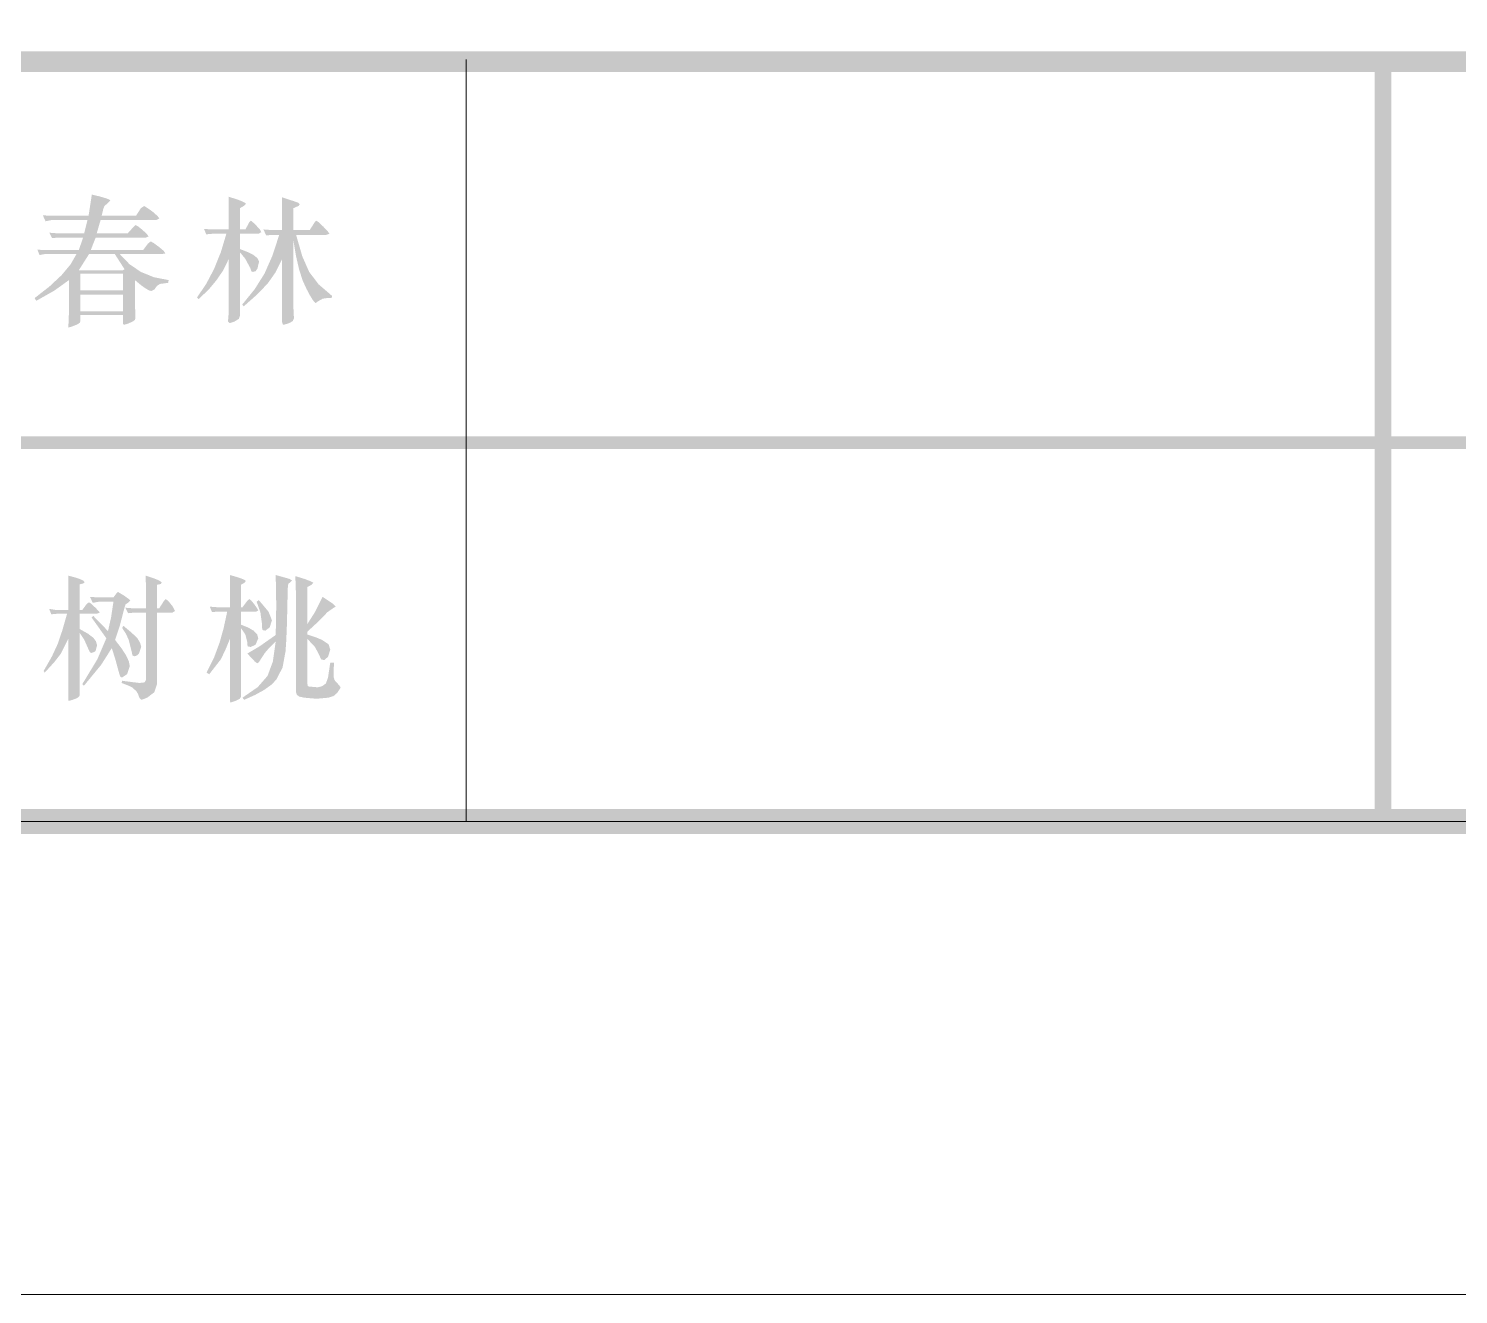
# Model space of a CAD drawing. Header units: millimetres. Extents: x 6 to 291, y 4 to 206.
# Drawn here: x 154.45 to 168.91, y 3.98 to 16.78 of the extents above; entities that cross this region are included whole.
import ezdxf

# ---------------------------------------------------------------- set-up
doc = ezdxf.new("R2010")
doc.units = ezdxf.units.MM
doc.layers.add('C00-00-00', color=7, linetype='Continuous')

msp = doc.modelspace()

# ---------------------------------------------------------------- hatches: boundary and pattern name
at = {"layer": 'C00-00-00'}
h = msp.add_hatch(color=256, dxfattribs=at)
h.dxf.hatch_style = 2
h.paths.add_polyline_path([(286.342664, 16.340669), (286.342664, 16.552333), (101.388337, 16.340669)])
h = msp.add_hatch(color=256, dxfattribs=at)
h.dxf.hatch_style = 2
h.paths.add_polyline_path([(286.342664, 16.552333), (101.388337, 16.340669), (101.388337, 16.552333)])
h = msp.add_hatch(color=256, dxfattribs=at)
h.dxf.hatch_style = 2
h.paths.add_polyline_path([(168.232674, 16.467664), (168.063337, 16.467664), (168.232674, 8.762999)])
h = msp.add_hatch(color=256, dxfattribs=at)
h.dxf.hatch_style = 2
h.paths.add_polyline_path([(168.063337, 16.467664), (168.232674, 8.762999), (168.063337, 8.762999)])
h = msp.add_hatch(color=256, dxfattribs=at)
h.paths.add_polyline_path([(155.04606, 14.84375), (154.676746, 14.84375), (154.621624, 14.832726), (154.594063, 14.893359), (154.665721, 14.887847), (155.057084, 14.887847), (155.090157, 15.102821), (155.1706, 15.08327), (155.229339, 15.066303), (155.26534, 15.052436), (155.27757, 15.042187), (155.250009, 15.014627), (155.216936, 14.987066), (155.205223, 14.953993), (155.189376, 14.887847), (155.536641, 14.887847), (155.586251, 14.965017), (155.619324, 14.987066), (155.644128, 14.971907), (155.702006, 14.931944), (155.754371, 14.88578), (155.773664, 14.860286), (155.740591, 14.84375), (155.178351, 14.84375), (155.139766, 14.711458), (155.453959, 14.711458), (155.503568, 14.76658), (155.531129, 14.79414), (155.556623, 14.781738), (155.602787, 14.744531), (155.647573, 14.70319), (155.663421, 14.678385), (155.63586, 14.667361), (155.128742, 14.667361), (155.079133, 14.540581), (155.608299, 14.540581), (155.657909, 14.606727), (155.685469, 14.628776), (155.714408, 14.613617), (155.768152, 14.573654), (155.817761, 14.532313), (155.834298, 14.507508), (155.801225, 14.501996), (155.371277, 14.501996), (155.470496, 14.398643), (155.586251, 14.320095), (155.718542, 14.266352), (155.867371, 14.237413), (155.861858, 14.209852), (155.779176, 14.198828), (155.747481, 14.177468), (155.724055, 14.143706), (155.690982, 14.12717), (155.668244, 14.133543), (155.633104, 14.153353), (155.585562, 14.187631), (155.525617, 14.237413), (155.525617, 13.983854), (155.531129, 13.89566), (155.531129, 13.851562), (155.525617, 13.835026), (155.503568, 13.818489), (155.453959, 13.796441), (155.415374, 13.785416), (155.40435, 13.796441), (155.40435, 13.884635), (154.974402, 13.884635), (154.974402, 13.824002), (154.96889, 13.807465), (154.946841, 13.790929), (154.891719, 13.76888), (154.853134, 13.757856), (154.853134, 13.774392), (154.858647, 13.912196), (154.858647, 14.237413), (154.709818, 14.130615), (154.527917, 14.027951), (154.511381, 14.055512), (154.66219, 14.173334), (154.783543, 14.287022), (154.874925, 14.396576), (154.935817, 14.501996), (154.621624, 14.501996), (154.56099, 14.490972), (154.538942, 14.546094), (154.605088, 14.540581), (154.957865, 14.540581), (155.001963, 14.667361), (154.742891, 14.667361), (154.68777, 14.661849), (154.660209, 14.71697), (154.731867, 14.711458), (155.012987, 14.711458)])
h.paths.add_polyline_path([(155.062596, 14.501996), (154.957865, 14.336632), (155.40435, 14.336632), (155.420886, 14.347656), (155.321667, 14.501996)])
h.paths.add_polyline_path([(155.40435, 14.132682), (155.40435, 14.303559), (154.974402, 14.303559), (154.974402, 14.132682)])
h.paths.add_polyline_path([(155.40435, 13.92322), (155.40435, 14.088585), (154.974402, 14.088585), (154.974402, 13.92322)])
h = msp.add_hatch(color=256, dxfattribs=at)
h.paths.add_polyline_path([(156.588238, 14.750043), (156.64336, 14.750043), (156.681945, 14.821701), (156.698481, 14.838238), (156.715707, 14.825835), (156.753603, 14.788628), (156.79081, 14.747287), (156.803212, 14.722482), (156.775652, 14.705946), (156.588238, 14.705946), (156.588238, 14.551606), (156.665409, 14.521289), (156.726042, 14.490972), (156.766005, 14.457899), (156.781164, 14.424826), (156.764627, 14.353168), (156.746713, 14.328364), (156.72053, 14.320095), (156.703994, 14.325607), (156.692969, 14.35868), (156.640604, 14.455143), (156.588238, 14.518533), (156.588238, 13.879123), (156.577214, 13.84605), (156.533117, 13.818489), (156.483507, 13.801953), (156.466971, 13.818489), (156.472483, 13.884635), (156.472483, 13.961805), (156.472483, 14.446875), (156.415984, 14.331809), (156.351216, 14.237413), (156.272668, 14.143017), (156.169315, 14.044488), (156.152778, 14.061024), (156.245796, 14.19745), (156.326411, 14.350412), (156.394624, 14.519911), (156.450435, 14.705946), (156.307119, 14.705946), (156.246485, 14.700434), (156.224436, 14.755555), (156.296094, 14.750043), (156.472483, 14.750043), (156.472483, 14.92092), (156.472483, 15.080772), (156.548878, 15.057173), (156.604086, 15.036675), (156.637589, 15.020311), (156.648872, 15.009114), (156.633025, 14.9912), (156.588238, 14.965017)])
h.paths.add_polyline_path([(157.15599, 14.694922), (157.218002, 14.47857), (157.288282, 14.320095), (157.383366, 14.194694), (157.519792, 14.077561), (157.51428, 14.055512), (157.459848, 14.054823), (157.426086, 14.05), (157.376476, 14.022439), (157.354428, 14.005903), (157.342111, 14.014343), (157.322044, 14.040354), (157.294741, 14.084968), (157.260721, 14.149219), (157.221447, 14.235174), (157.186307, 14.3449), (157.155301, 14.479431), (157.128429, 14.6398), (157.128429, 13.961805), (157.133942, 13.851562), (157.121539, 13.822624), (157.084332, 13.801953), (157.04368, 13.789551), (157.023698, 13.785416), (157.012674, 13.818489), (157.012674, 14.446875), (156.947217, 14.315272), (156.869358, 14.20434), (156.76256, 14.092719), (156.626823, 13.97283), (156.610287, 13.989366), (156.737756, 14.146462), (156.836285, 14.303559), (156.914833, 14.480637), (156.985113, 14.694922), (156.913455, 14.694922), (156.852822, 14.68941), (156.825261, 14.750043), (156.896919, 14.744531), (157.012674, 14.744531), (157.012674, 14.915408), (157.012674, 15.07526), (157.128429, 15.037364), (157.178039, 15.020139), (157.194575, 15.003602), (157.178039, 14.986377), (157.128429, 14.965017), (157.128429, 14.744531), (157.293794, 14.744531), (157.343403, 14.821701), (157.35994, 14.838238), (157.385433, 14.82239), (157.431598, 14.777604), (157.476384, 14.73144), (157.492231, 14.705946), (157.459159, 14.694922)])
h = msp.add_hatch(color=256, dxfattribs=at)
h.dxf.hatch_style = 2
h.paths.add_polyline_path([(139.784669, 12.657674), (139.784669, 12.530663), (286.342664, 12.657674)])
h = msp.add_hatch(color=256, dxfattribs=at)
h.dxf.hatch_style = 2
h.paths.add_polyline_path([(139.784669, 12.530663), (286.342664, 12.657674), (286.342664, 12.530663)])
h = msp.add_hatch(color=256, dxfattribs=at)
h.dxf.hatch_style = 2
h.paths.add_polyline_path([(139.784669, 12.657674), (139.784669, 12.530663), (286.342664, 12.657674)])
h = msp.add_hatch(color=256, dxfattribs=at)
h.dxf.hatch_style = 2
h.paths.add_polyline_path([(139.784669, 12.530663), (286.342664, 12.657674), (286.342664, 12.530663)])
h = msp.add_hatch(color=256, dxfattribs=at)
h.paths.add_polyline_path([(154.966673, 10.901872), (154.994233, 10.901872), (155.038331, 10.962506), (155.060379, 10.979042), (155.080361, 10.96664), (155.121013, 10.929433), (155.15822, 10.891537), (155.170622, 10.874311), (155.137549, 10.863287), (154.966673, 10.863287), (154.966673, 10.708947), (155.052111, 10.660715), (155.104476, 10.620752), (155.132037, 10.584234), (155.143061, 10.543582), (155.126525, 10.482948), (155.08794, 10.466412), (155.072092, 10.471924), (155.060379, 10.493973), (155.013526, 10.600771), (154.966673, 10.670362), (154.966673, 10.036464), (154.96116, 10.02544), (154.939112, 10.008903), (154.895015, 9.992367), (154.856429, 9.981342), (154.850917, 9.997879), (154.850917, 10.053), (154.850917, 10.185292), (154.850917, 10.609728), (154.773747, 10.455388), (154.710357, 10.374083), (154.613895, 10.267974), (154.60287, 10.284511), (154.686931, 10.43265), (154.746186, 10.560118), (154.790973, 10.693099), (154.839893, 10.863287), (154.740674, 10.863287), (154.680041, 10.857775), (154.657992, 10.912896), (154.724138, 10.901872), (154.850917, 10.901872), (154.850917, 11.089285), (154.850917, 11.249138), (154.923264, 11.229501), (154.974941, 11.211931), (155.005947, 11.196428), (155.016282, 11.182992), (155.00388, 11.1699), (154.966673, 11.160943)])
h.paths.add_polyline_path([(155.749398, 10.918408), (155.771447, 10.918408), (155.821056, 10.995579), (155.837593, 11.012115), (155.865153, 10.990066), (155.909251, 10.934945), (155.931299, 10.890848), (155.903739, 10.874311), (155.749398, 10.874311), (155.749398, 10.152219), (155.721837, 10.069537), (155.650179, 10.014415), (155.611594, 9.999257), (155.589546, 9.992367), (155.573009, 10.008903), (155.556473, 10.053), (155.539936, 10.080561), (155.495839, 10.119146), (155.453809, 10.139128), (155.391108, 10.163243), (155.39662, 10.185292), (155.511687, 10.170134), (155.573009, 10.163243), (155.622619, 10.168756), (155.639155, 10.196316), (155.639155, 10.874311), (155.517888, 10.874311), (155.457254, 10.868799), (155.429693, 10.923921), (155.501351, 10.918408), (155.639155, 10.918408), (155.639155, 11.100309), (155.633643, 11.249138), (155.70599, 11.225539), (155.757666, 11.20504), (155.788672, 11.188676), (155.799008, 11.17748), (155.786605, 11.164388), (155.749398, 11.155431)])
h.paths.add_polyline_path([(155.253304, 10.686898), (155.284999, 10.827458), (155.308426, 10.984554), (155.159598, 10.984554), (155.098964, 10.97353), (155.071403, 11.034164), (155.143061, 11.028651), (155.308426, 11.028651), (155.341499, 11.072749), (155.352523, 11.083773), (155.373194, 11.072749), (155.418669, 11.045188), (155.463455, 11.012115), (155.479303, 10.995579), (155.462766, 10.979042), (155.430382, 10.956993), (155.418669, 10.918408), (155.371816, 10.737885), (155.324962, 10.598704), (155.390075, 10.513954), (155.436584, 10.441607), (155.464489, 10.381663), (155.473791, 10.33412), (155.44623, 10.251438), (155.39662, 10.218365), (155.380084, 10.223877), (155.36906, 10.251438), (155.328408, 10.400266), (155.29189, 10.516021), (155.184403, 10.346523), (155.01077, 10.135683), (154.994233, 10.152219), (155.144439, 10.400266), (155.236768, 10.61524), (155.08794, 10.824702), (155.104476, 10.841238), (155.187159, 10.757867)])
h.paths.add_polyline_path([(155.407645, 10.742019), (155.493772, 10.670362), (155.550961, 10.61524), (155.578521, 10.569076), (155.589546, 10.527046), (155.567497, 10.4609), (155.542693, 10.438851), (155.517888, 10.433339), (155.500662, 10.441607), (155.495839, 10.466412), (155.462766, 10.598704), (155.437962, 10.655203), (155.39662, 10.719971)])
h = msp.add_hatch(color=256, dxfattribs=at)
h.paths.add_polyline_path([(156.949725, 10.582167), (156.882202, 10.516021), (156.839482, 10.466412), (156.778849, 10.372705), (156.762312, 10.361681), (156.740264, 10.378217), (156.712014, 10.407156), (156.663093, 10.4609), (156.783672, 10.531869), (156.949725, 10.648313), (156.952481, 10.813677), (156.955238, 10.945969), (156.952481, 11.079639), (156.949725, 11.25465), (157.041365, 11.229156), (157.087529, 11.216065), (157.11509, 11.199528), (157.098554, 11.182992), (157.076505, 11.166455), (157.070993, 11.116846), (157.066773, 10.906953), (157.062036, 10.731684), (157.056265, 10.590521), (157.048944, 10.482948), (157.018627, 10.318962), (156.955238, 10.196316), (156.903647, 10.14352), (156.831903, 10.092274), (156.740522, 10.042062), (156.630021, 9.992367), (156.613484, 10.014415), (156.767135, 10.120524), (156.867043, 10.234901), (156.920787, 10.379595)])
h.paths.add_polyline_path([(156.596948, 10.929433), (156.613484, 10.929433), (156.663093, 10.995579), (156.685142, 11.012115), (156.701679, 10.996957), (156.734751, 10.956993), (156.762312, 10.916341), (156.773337, 10.89636), (156.751288, 10.885335), (156.596948, 10.885335), (156.596948, 10.753044), (156.673343, 10.722985), (156.72855, 10.690343), (156.762054, 10.6546), (156.773337, 10.61524), (156.745776, 10.549094), (156.696166, 10.527046), (156.668606, 10.532558), (156.663782, 10.543582), (156.663093, 10.571143), (156.642423, 10.653825), (156.596948, 10.719971), (156.596948, 10.019927), (156.585923, 10.003391), (156.541826, 9.981342), (156.492217, 9.964806), (156.486705, 9.981342), (156.486705, 10.036464), (156.486705, 10.168756), (156.486705, 10.609728), (156.437784, 10.490528), (156.392998, 10.400266), (156.277243, 10.251438), (156.249682, 10.267974), (156.32823, 10.42576), (156.381974, 10.571143), (156.422626, 10.715837), (156.459144, 10.885335), (156.365437, 10.885335), (156.304804, 10.879823), (156.282755, 10.934945), (156.354413, 10.929433), (156.486705, 10.929433), (156.486705, 11.094797), (156.486705, 11.25465), (156.555865, 11.235099), (156.605905, 11.218132), (156.636308, 11.204265), (156.646557, 11.194016), (156.634155, 11.176791), (156.596948, 11.155431)])
h.paths.add_polyline_path([(157.26943, 10.681386), (157.26943, 10.653825), (157.356247, 10.624197), (157.418258, 10.598704), (157.484404, 10.554606), (157.500941, 10.499485), (157.478892, 10.427827), (157.440307, 10.394754), (157.412746, 10.400266), (157.403789, 10.411979), (157.390698, 10.444363), (157.3466, 10.527046), (157.26943, 10.609728), (157.26943, 10.157731), (157.274942, 10.130171), (157.285967, 10.127414), (157.313527, 10.124658), (157.374161, 10.119146), (157.418258, 10.130171), (157.456843, 10.157731), (157.478892, 10.218365), (157.487849, 10.280377), (157.500941, 10.367193), (157.539526, 10.367193), (157.534014, 10.267974), (157.535392, 10.223188), (157.545038, 10.190804), (157.594647, 10.135683), (157.605672, 10.119146), (157.597403, 10.101921), (157.572599, 10.064025), (157.534703, 10.030952), (157.484404, 10.014415), (157.363137, 10.003391), (157.236357, 10.014415), (157.186059, 10.026129), (157.164699, 10.041976), (157.155053, 10.069537), (157.153675, 10.113634), (157.153675, 11.083773), (157.148163, 11.243625), (157.243248, 11.214687), (157.296991, 11.194016), (157.330064, 11.17748), (157.314217, 11.157498), (157.26943, 11.133382), (157.26943, 10.758556), (157.342466, 10.873622), (157.423771, 11.034164), (157.522989, 10.968018), (157.556062, 10.934945), (157.528501, 10.918408), (157.47338, 10.879823), (157.385874, 10.788873)])
h.paths.add_polyline_path([(156.778849, 11.001091), (156.878067, 10.882579), (156.91114, 10.797141), (156.889092, 10.725483), (156.844994, 10.69241), (156.817434, 10.697922), (156.812611, 10.715148), (156.811922, 10.753044), (156.794696, 10.877067), (156.7568, 10.984554)])
h = msp.add_hatch(color=256, dxfattribs=at)
h.dxf.hatch_style = 2
h.paths.add_polyline_path([(286.469659, 8.636004), (286.173327, 8.89001), (17.653, 8.636004)])
h = msp.add_hatch(color=256, dxfattribs=at)
h.dxf.hatch_style = 2
h.paths.add_polyline_path([(286.173327, 8.89001), (17.653, 8.636004), (17.907, 8.89001)])
h = msp.add_hatch(color=256, dxfattribs=at)
h.dxf.hatch_style = 2
h.paths.add_polyline_path([(101.388337, 8.847667), (101.388337, 8.67833), (286.342664, 8.847667)])
h = msp.add_hatch(color=256, dxfattribs=at)
h.dxf.hatch_style = 2
h.paths.add_polyline_path([(101.388337, 8.67833), (286.342664, 8.847667), (286.342664, 8.67833)])

# ---------------------------------------------------------------- linework, layer by layer
at = {"layer": 'C00-00-00', "lineweight": 15}
for points in [[(291.126319, 205.740002), (5.799667, 205.740002), (5.799667, 3.979343), (291.126319, 3.979343)], [(158.876995, 16.467664), (158.876995, 8.762999)], [(286.342664, 8.762999), (103.759001, 8.762999)], [(139.784669, 8.762999), (103.759001, 8.762999), (286.342664, 8.762999)], [(139.784669, 8.762999), (103.759001, 8.762999), (286.342664, 8.762999)]]:
    msp.add_lwpolyline(points, dxfattribs=at)

doc.saveas('drawing.dxf')
